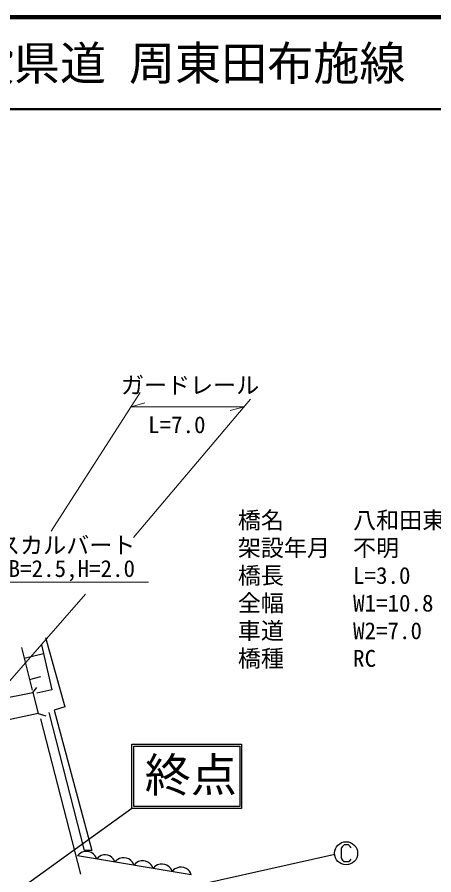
# Model space of a CAD drawing. Units: millimetres, scale not verified. Extents: x 40000 to 680000, y 20000 to 380000.
# Drawn here: x 227093 to 272312, y 286904 to 380000 of the extents above; entities that cross this region are included whole.
import ezdxf
from ezdxf.enums import TextEntityAlignment as Align

# ---------------------------------------------------------------- set-up
doc = ezdxf.new("R2010")
doc.units = ezdxf.units.MM
doc.header["$LTSCALE"] = 1000
for name, color, linetype, lineweight in [('M-BGD', 7, 'Continuous', 25), ('M-BGD-EXST', 7, 'Continuous', 25), ('M-BMK-SRVR', 3, 'Continuous', 25), ('M-STR-HTXT', 7, 'Continuous', 13), ('M-TTL', 2, 'Continuous', 140), ('M-TTL-LINE', 7, 'Continuous', 50)]:
    doc.layers.add(name, color=color, linetype=linetype, lineweight=lineweight)
doc.layers.add('M-TTL-TXT', color=7, linetype='Continuous')
doc.styles.add('ＭＳ ゴシック', font='')
doc.styles.get('ＭＳ ゴシック').set_extended_font_data('MS Gothic')

msp = doc.modelspace()

# ---------------------------------------------------------------- linework, layer by layer
at = {"layer": 'M-BGD'}
for p, q in [((230157, 312679), (232281, 305159)), ((227562, 311569), (228734, 306960)), ((227855, 310417), (229938, 310947)), ((229730, 311862), (230843, 306979)), ((228441, 308112), (229657, 308421)), ((228792, 306706), (229222, 307253)), ((221389, 305211), (228792, 306706)), ((228792, 306706), (229378, 304420)), ((230843, 306979), (229241, 306608)), ((234415, 289541), (230584, 304527)), ((232281, 305159), (231109, 304793)), ((231109, 304793), (235196, 289565)), ((229378, 304420), (221995, 302826)), ((229378, 304420), (230218, 304166)), ((234009, 286989), (229658, 303838)), ((235196, 289565), (234415, 289541)), ((245988, 286913), (233628, 288973)), ((233817, 289155), (233658, 288968)), ((233962, 289258), (233817, 289155)), ((234148, 289355), (233962, 289258)), ((234418, 289438), (234148, 289355)), ((234673, 289438), (234418, 289438)), ((234922, 289396), (234673, 289438)), ((235163, 289313), (234922, 289396)), ((235391, 289148), (235163, 289313)), ((235536, 288996), (235391, 289148)), ((235640, 288851), (235536, 288996)), ((235729, 288623), (235640, 288851)), ((235881, 288800), (235729, 288623)), ((236019, 288899), (235881, 288800)), ((236196, 288991), (236019, 288899)), ((236453, 289070), (236196, 288991)), ((236696, 289070), (236453, 289070)), ((236933, 289031), (236696, 289070)), ((237163, 288952), (236933, 289031)), ((237380, 288794), (237163, 288952)), ((237518, 288649), (237380, 288794)), ((237617, 288511), (237518, 288649)), ((238192, 288681), (238006, 288584)), ((238462, 288764), (238192, 288681)), ((238717, 288764), (238462, 288764)), ((238966, 288722), (238717, 288764)), ((239207, 288639), (238966, 288722)), ((239435, 288474), (239207, 288639)), ((237702, 288294), (237617, 288511)), ((237861, 288481), (237702, 288294)), ((238006, 288584), (237861, 288481)), ((239580, 288322), (239435, 288474)), ((239684, 288177), (239580, 288322)), ((239774, 287949), (239684, 288177)), ((239932, 288135), (239774, 287949)), ((240077, 288239), (239932, 288135)), ((240264, 288336), (240077, 288239)), ((240533, 288418), (240264, 288336)), ((240789, 288418), (240533, 288418)), ((241037, 288377), (240789, 288418)), ((241279, 288294), (241037, 288377)), ((241507, 288128), (241279, 288294)), ((241652, 287976), (241507, 288128)), ((241755, 287831), (241652, 287976)), ((241845, 287604), (241755, 287831)), ((242004, 287790), (241845, 287604)), ((242149, 287894), (242004, 287790)), ((242335, 287990), (242149, 287894)), ((242605, 288073), (242335, 287990)), ((242860, 288073), (242605, 288073)), ((243109, 288032), (242860, 288073)), ((243350, 287949), (243109, 288032)), ((243578, 287783), (243350, 287949)), ((243723, 287631), (243578, 287783)), ((244676, 287728), (244407, 287645)), ((244932, 287728), (244676, 287728)), ((245180, 287686), (244932, 287728)), ((245422, 287604), (245180, 287686)), ((243827, 287486), (243723, 287631)), ((243917, 287258), (243827, 287486)), ((244075, 287445), (243917, 287258)), ((244220, 287548), (244075, 287445)), ((244407, 287645), (244220, 287548)), ((245650, 287438), (245422, 287604)), ((245795, 287286), (245650, 287438)), ((245898, 287141), (245795, 287286)), ((245988, 286913), (245898, 287141))]:
    msp.add_line(p, q, dxfattribs=at)
at = {"layer": 'M-BGD-EXST'}
for p, q in [((262392, 289998), (262242, 289798)), ((262242, 289798), (262242, 288698)), ((262592, 290148), (262392, 289998)), ((263042, 290148), (262592, 290148)), ((263242, 289998), (263042, 290148)), ((263342, 289848), (263242, 289998)), ((234663, 283155), (261566, 289139)), ((262242, 288698), (262392, 288498)), ((263242, 288448), (263342, 288598)), ((262392, 288498), (262592, 288348)), ((262592, 288348), (263042, 288348)), ((263042, 288348), (263242, 288448))]:
    msp.add_line(p, q, dxfattribs=at)
msp.add_circle((262792, 289248), 1250, dxfattribs=at)
at = {"layer": 'M-BMK-SRVR'}
for p, q in [((239546, 294113), (239546, 301083)), ((239546, 301083), (251455, 301083)), ((239746, 294313), (239746, 300883)), ((239746, 300883), (251255, 300883)), ((251255, 300883), (251255, 294313)), ((251455, 301083), (251455, 294113)), ((251255, 294313), (239746, 294313)), ((239546, 294113), (227308, 285271)), ((251455, 294113), (239546, 294113))]:
    msp.add_line(p, q, dxfattribs=at)
at = {"layer": 'M-STR-HTXT'}
for p, q in [((230770, 324226), (240433, 339244)), ((239451, 337717), (240951, 338137)), ((252425, 338545), (239735, 323527)), ((251725, 337717), (239451, 337717)), ((251725, 337717), (250224, 337301)), ((216908, 318669), (241344, 318669)), ((222049, 303115), (234508, 317361))]:
    msp.add_line(p, q, dxfattribs=at)
at = {"layer": 'M-TTL'}
msp.add_line((680000, 380000), (40000, 380000), dxfattribs=at)
at = {"layer": 'M-TTL-LINE'}
msp.add_line((40000, 370000), (680000, 370000), dxfattribs=at)

# ---------------------------------------------------------------- texts
at = {"layer": 'M-BMK-SRVR', "style": 'ＭＳ ゴシック'}
msp.add_text('終点', height=3666, dxfattribs=at).set_placement((245942, 297759), align=Align.MIDDLE_CENTER)
at = {"layer": 'M-STR-HTXT', "style": 'ＭＳ ゴシック'}
for s, p in [('ガードレール', (245858, 340053)), ('L=7.0', (244420, 335762)), ('ボックスカルバート', (228660, 322685)), ('L=12.0,B=2.5,H=2.0', (228660, 320151))]:
    msp.add_text(s, height=1833, dxfattribs=at).set_placement(p, align=Align.MIDDLE_CENTER)
for s, p in [('橋名\u3000\u3000\u3000八和田東B橋', (251043, 323935)), ('架設年月\u3000不明', (251043, 320935)), ('橋長\u3000\u3000\u3000L=3.0', (251043, 317935)), ('全幅\u3000\u3000\u3000W1=10.8', (251043, 314935)), ('車道\u3000\u3000\u3000W2=7.0', (251043, 311935)), ('橋種\u3000\u3000\u3000RC', (251043, 308935))]:
    msp.add_text(s, height=1833, dxfattribs=at).set_placement(p, align=Align.BOTTOM_LEFT)
at = {"layer": 'M-TTL-TXT', "style": 'ＭＳ ゴシック'}
msp.add_text('一般県道 周東田布施線', height=3666, dxfattribs=at).set_placement((216734, 375000), align=Align.MIDDLE_LEFT)

doc.saveas('drawing.dxf')
